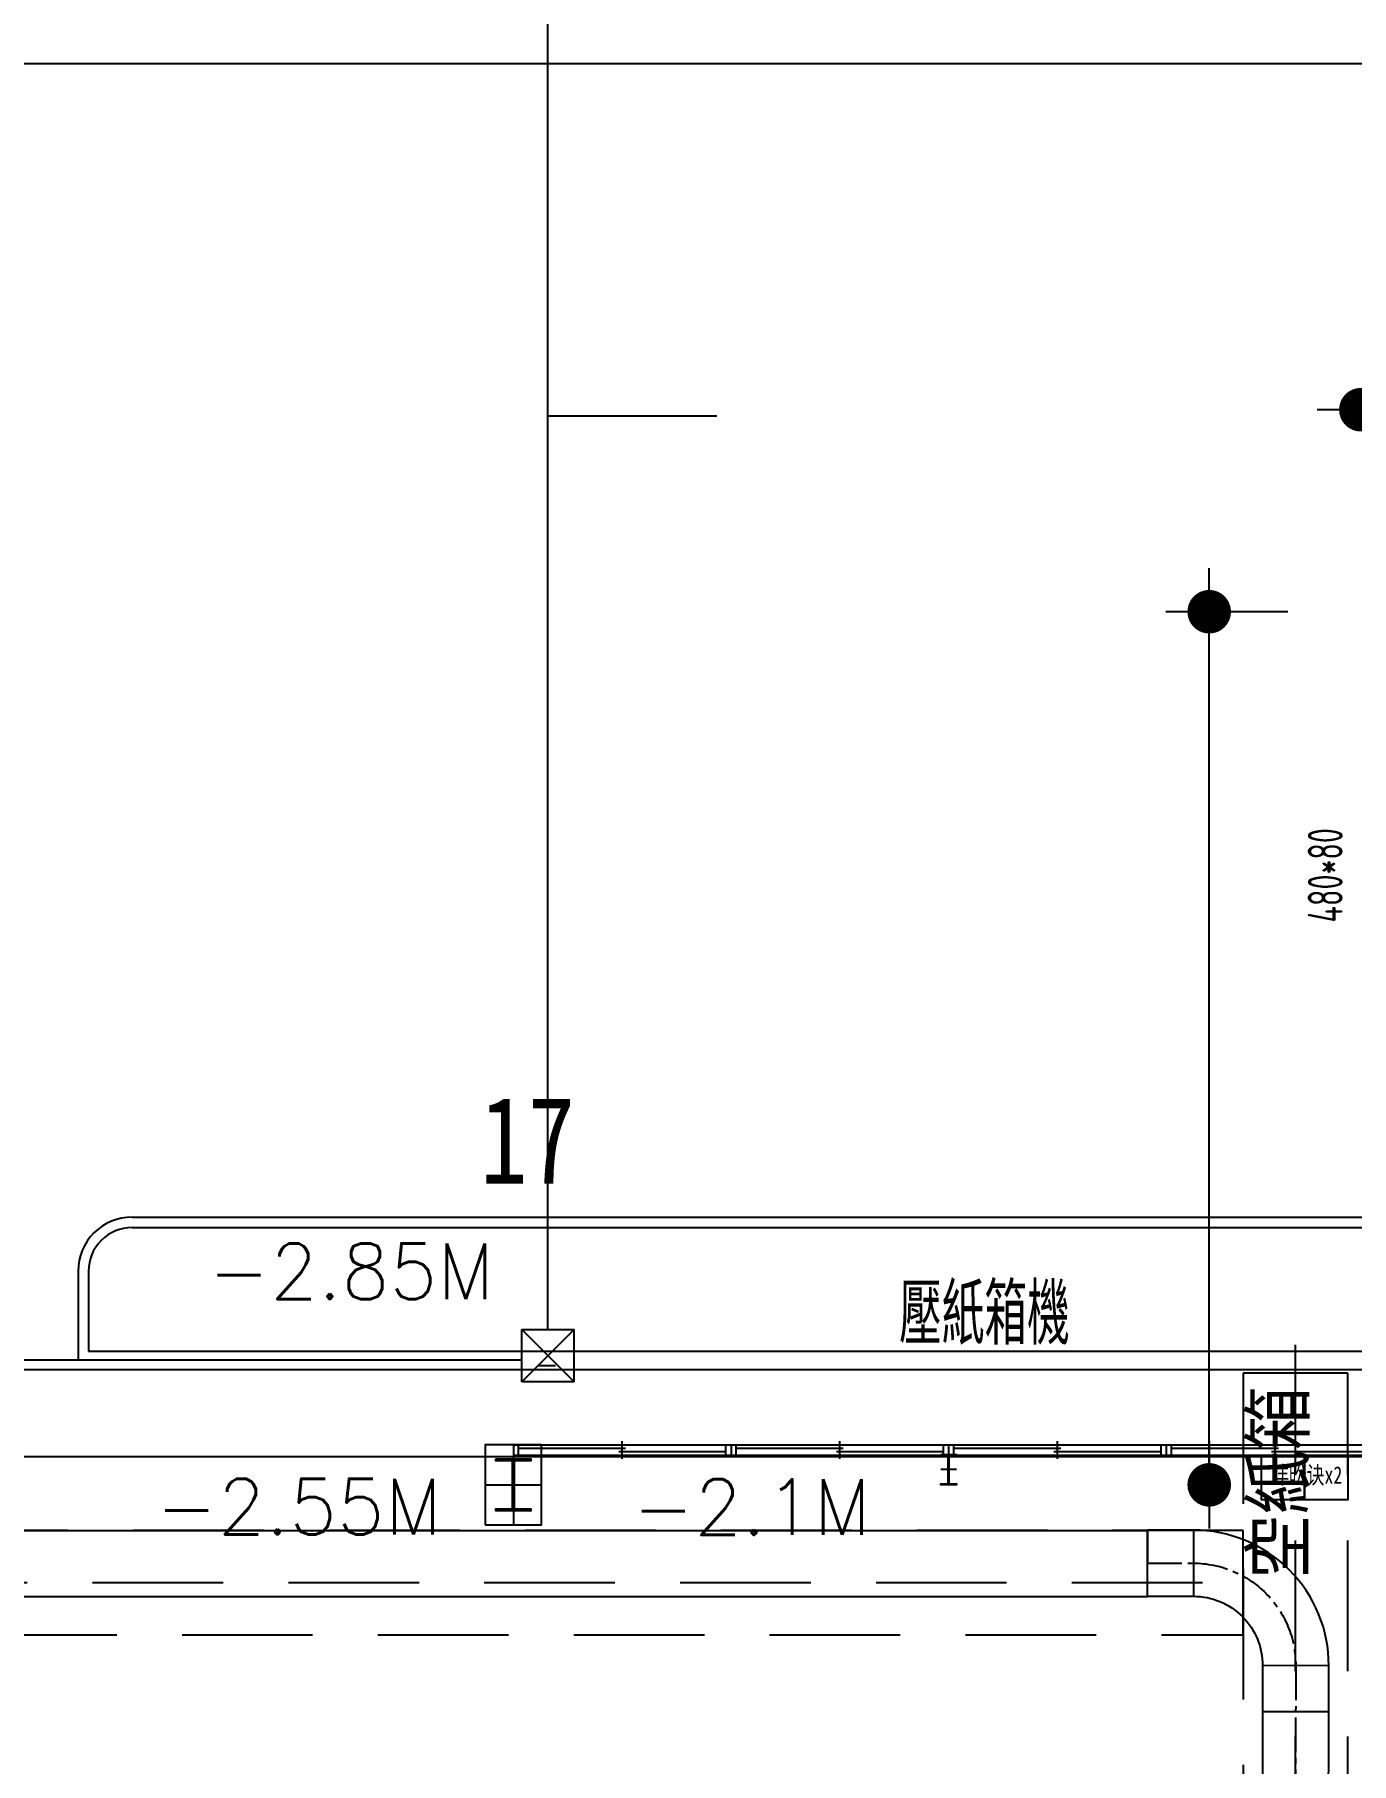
# Model space of a CAD drawing. Extents: x -40736 to 716455, y -65544 to 37405.
# Drawn here: x 350841 to 352354, y -33996 to -32010 of the extents above; entities that cross this region are included whole.
import ezdxf

# ---------------------------------------------------------------- set-up
doc = ezdxf.new("R2010")
doc.units = 0
doc.header["$LTSCALE"] = 600
doc.header["$MEASUREMENT"] = 0
doc.linetypes.add('CENTER2', pattern=[1.125, 0.75, -0.125, 0.125, -0.125])
doc.linetypes.add('HIDDEN', pattern=[0.375, 0.25, -0.125])
doc.layers.get('0').update_dxf_attribs({"linetype": 'CONTINUOUS'})
doc.layers.get('DEFPOINTS').update_dxf_attribs({"linetype": 'CONTINUOUS'})
for name, color, linetype in [('0-PCS-B2', 7, 'CONTINUOUS'), ('C2', 2, 'CONTINUOUS'), ('C3', 3, 'CONTINUOUS'), ('C6', 6, 'CONTINUOUS'), ('C7', 7, 'CONTINUOUS'), ('COLUMN', 1, 'CONTINUOUS'), ('DIM', 4, 'CONTINUOUS'), ('WINDOW', 5, 'CONTINUOUS'), ('WINDOWP', 4, 'CONTINUOUS'), ('底圖', 253, 'CONTINUOUS')]:
    doc.layers.add(name, color=color, linetype=linetype)
doc.styles.add('asd', font='KAIU.TTF', dxfattribs={"width": 0.8})
doc.styles.add('CHINESET', font='ISOCP.SHX', dxfattribs={"width": 0.7, "bigfont": 'CHINESET.SHX'})
doc.styles.get("Standard").update_dxf_attribs({"font": 'txt.shx', "width": 0.75, "bigfont": 'chineset.shx'})
doc.styles.add('SUNG', font='txt.shx', dxfattribs={"width": 0.8, "bigfont": 'chineset.shx'})

# ---------------------------------------------------------------- blocks, each defined once
blk = doc.blocks.new('A$C789072D8')
at = {"color": 30}
for p, q in [((1660, 4807), (1660, 3947)), ((-100, 3047), (760, 3047)), ((-100, 2447), (760, 2447))]:
    blk.add_line(p, q, dxfattribs=at)
blk.add_lwpolyline([(760, 3047), (760, 282), (-100, 282), (-100, 3047, -0.414214), (1660, 4807), (2260, 4807), (2260, 3947), (1660, 3947, 0.414214)], format="xyb", close=True, dxfattribs=at)
at = {"color": 1, "linetype": 'CENTER2'}
blk.add_lwpolyline([(2260, 4377), (1660, 4377, 0.414214), (330, 3047), (330, 282)], format="xyb", dxfattribs=at)
blk = doc.blocks.new('*X432')
at = {"layer": 'C6', "color": 0}
for p, q in [((11763.7, 29453.8), (11764.5, 29454.6)), ((11763.7, 29452.9), (11765.3, 29454.6)), ((11764.6, 29452.1), (11767.1, 29454.6)), ((11765.5, 29452.1), (11768, 29454.6)), ((11767.3, 29452.1), (11769.8, 29454.6)), ((11768.1, 29452.1), (11770.6, 29454.6)), ((11769.9, 29452.1), (11772.4, 29454.6)), ((11770.8, 29452.1), (11773.3, 29454.6)), ((11772.6, 29452.1), (11775.1, 29454.6)), ((11773.4, 29452.1), (11775.9, 29454.6)), ((11775.2, 29452.1), (11777.7, 29454.6)), ((11776.1, 29452.1), (11778.6, 29454.6)), ((11777.9, 29452.1), (11780.4, 29454.6)), ((11778.7, 29452.1), (11781.2, 29454.6)), ((11780.5, 29452.1), (11783, 29454.6)), ((11781.4, 29452.1), (11783.9, 29454.6)), ((11782.9, 29451.8), (11785.7, 29454.6)), ((11782.9, 29450.9), (11786.5, 29454.6)), ((11785.8, 29452.1), (11788.3, 29454.6)), ((11786.7, 29452.1), (11789.2, 29454.6)), ((11788.5, 29452.1), (11791, 29454.6)), ((11789.4, 29452.1), (11791.9, 29454.6)), ((11791.1, 29452.1), (11793.6, 29454.6)), ((11792, 29452.1), (11794.5, 29454.6)), ((11793.8, 29452.1), (11796.3, 29454.6)), ((11794.7, 29452.1), (11797.2, 29454.6)), ((11796.4, 29452.1), (11798.9, 29454.6)), ((11797.3, 29452.1), (11799.8, 29454.6)), ((11799.1, 29452.1), (11801.6, 29454.6)), ((11800, 29452.1), (11802.5, 29454.6)), ((11801.7, 29452.1), (11803.7, 29454)), ((11782.9, 29449.1), (11784.5, 29450.7)), ((11782.9, 29448.2), (11784.5, 29449.8)), ((11782.9, 29446.5), (11784.5, 29448.1)), ((11782.9, 29445.6), (11784.5, 29447.2)), ((11782.9, 29443.8), (11784.5, 29445.4)), ((11782.9, 29442.9), (11784.5, 29444.5)), ((11782.9, 29441.2), (11784.5, 29442.8)), ((11782.9, 29440.3), (11784.5, 29441.9)), ((11782.9, 29438.5), (11784.5, 29440.1)), ((11782.9, 29437.6), (11784.5, 29439.2)), ((11782.9, 29435.9), (11784.5, 29437.5)), ((11782.9, 29435), (11784.5, 29436.6)), ((11782.9, 29433.2), (11784.5, 29434.8)), ((11782.9, 29432.3), (11784.5, 29433.9)), ((11802.6, 29452.1), (11803.7, 29453.1)), ((11782.9, 29430.6), (11784.5, 29432.2)), ((11782.9, 29429.7), (11784.5, 29431.3)), ((11782.9, 29427.9), (11784.5, 29429.5)), ((11782.9, 29427), (11784.5, 29428.6)), ((11782.9, 29425.3), (11784.5, 29426.9)), ((11782.9, 29424.4), (11784.5, 29426)), ((11782.9, 29422.6), (11784.5, 29424.2)), ((11782.9, 29421.7), (11784.5, 29423.3)), ((11782.9, 29420), (11784.5, 29421.6)), ((11782.9, 29419.1), (11784.5, 29420.7)), ((11782.9, 29417.3), (11784.5, 29418.9)), ((11782.9, 29416.4), (11784.5, 29418)), ((11782.9, 29414.6), (11784.5, 29416.2)), ((11782.9, 29413.8), (11784.5, 29415.4)), ((11782.9, 29412), (11784.5, 29413.6)), ((11763.7, 29395.4), (11765.3, 29397.1)), ((11763.7, 29394.6), (11766.2, 29397.1)), ((11765.4, 29394.6), (11767.9, 29397.1)), ((11766.3, 29394.6), (11768.8, 29397.1)), ((11768.1, 29394.6), (11770.6, 29397.1)), ((11769, 29394.6), (11771.5, 29397.1)), ((11770.7, 29394.6), (11773.2, 29397.1)), ((11771.6, 29394.6), (11774.1, 29397.1)), ((11773.4, 29394.6), (11775.9, 29397.1)), ((11774.3, 29394.6), (11776.8, 29397.1)), ((11776, 29394.6), (11778.5, 29397.1)), ((11776.9, 29394.6), (11779.4, 29397.1)), ((11778.7, 29394.6), (11781.2, 29397.1)), ((11779.6, 29394.6), (11782.1, 29397.1)), ((11781.3, 29394.6), (11784.5, 29397.7)), ((11782.2, 29394.6), (11784.7, 29397.1)), ((11782.9, 29411.1), (11784.5, 29412.7)), ((11782.9, 29409.3), (11784.5, 29410.9)), ((11782.9, 29408.5), (11784.5, 29410.1)), ((11782.9, 29406.7), (11784.5, 29408.3)), ((11782.9, 29405.8), (11784.5, 29407.4)), ((11782.9, 29404), (11784.5, 29405.6)), ((11782.9, 29403.2), (11784.5, 29404.8)), ((11782.9, 29401.4), (11784.5, 29403)), ((11782.9, 29400.5), (11784.5, 29402.1)), ((11782.9, 29398.7), (11784.5, 29400.3)), ((11782.9, 29397.9), (11784.5, 29399.5)), ((11784, 29394.6), (11786.5, 29397.1)), ((11784.9, 29394.6), (11787.4, 29397.1)), ((11786.7, 29394.6), (11789.2, 29397.1)), ((11787.5, 29394.6), (11790, 29397.1)), ((11789.3, 29394.6), (11791.8, 29397.1)), ((11790.2, 29394.6), (11792.7, 29397.1)), ((11792, 29394.6), (11794.5, 29397.1)), ((11792.8, 29394.6), (11795.3, 29397.1)), ((11794.6, 29394.6), (11797.1, 29397.1)), ((11795.5, 29394.6), (11798, 29397.1)), ((11797.3, 29394.6), (11799.8, 29397.1)), ((11798.1, 29394.6), (11800.6, 29397.1)), ((11799.9, 29394.6), (11802.4, 29397.1)), ((11800.8, 29394.6), (11803.3, 29397.1)), ((11802.6, 29394.6), (11803.7, 29395.7)), ((11803.4, 29394.6), (11803.7, 29394.8))]:
    blk.add_line(p, q, dxfattribs=at)
blk = doc.blocks.new('*X433')
at = {"layer": 'C6', "color": 0}
for p, q in [((12380.1, 69469.7), (12381.2, 69470.8)), ((12381.9, 69469.7), (12383, 69470.8)), ((12385.4, 69469.7), (12386.5, 69470.8)), ((12387.2, 69469.7), (12388.3, 69470.8)), ((12388.4, 69467.4), (12389.1, 69468.1)), ((12388.4, 69465.6), (12389.1, 69466.3)), ((12388.4, 69462.1), (12389.1, 69462.8)), ((12388.4, 69460.3), (12389.1, 69461)), ((12388.4, 69456.8), (12389.1, 69457.5)), ((12388.4, 69455), (12389.1, 69455.7)), ((12390.7, 69469.7), (12391.8, 69470.8)), ((12392.5, 69469.7), (12393.6, 69470.8)), ((12396, 69469.7), (12397.1, 69470.8)), ((12379.8, 69435.8), (12380.9, 69436.9)), ((12383.3, 69435.8), (12384.4, 69436.9)), ((12385.1, 69435.8), (12386.2, 69436.9)), ((12388.4, 69451.5), (12389.1, 69452.2)), ((12388.4, 69449.7), (12389.1, 69450.4)), ((12388.4, 69446.2), (12389.1, 69446.9)), ((12388.4, 69444.4), (12389.1, 69445.1)), ((12388.4, 69440.9), (12389.1, 69441.6)), ((12388.4, 69439.1), (12389.1, 69439.8)), ((12388.6, 69435.8), (12389.7, 69436.9)), ((12390.4, 69435.8), (12391.5, 69436.9)), ((12393.9, 69435.8), (12395, 69436.9)), ((12395.7, 69435.8), (12396.8, 69436.9))]:
    blk.add_line(p, q, dxfattribs=at)
blk = doc.blocks.new('*X434')
at = {"layer": 'C6', "color": 0}
for p, q in [((11763.7, 29453.8), (11764.5, 29454.6)), ((11763.7, 29452.9), (11765.3, 29454.6)), ((11764.6, 29452.1), (11767.1, 29454.6)), ((11765.5, 29452.1), (11768, 29454.6)), ((11767.3, 29452.1), (11769.8, 29454.6)), ((11768.1, 29452.1), (11770.6, 29454.6)), ((11769.9, 29452.1), (11772.4, 29454.6)), ((11770.8, 29452.1), (11773.3, 29454.6)), ((11772.6, 29452.1), (11775.1, 29454.6)), ((11773.4, 29452.1), (11775.9, 29454.6)), ((11775.2, 29452.1), (11777.7, 29454.6)), ((11776.1, 29452.1), (11778.6, 29454.6)), ((11777.9, 29452.1), (11780.4, 29454.6)), ((11778.7, 29452.1), (11781.2, 29454.6)), ((11780.5, 29452.1), (11783, 29454.6)), ((11781.4, 29452.1), (11783.9, 29454.6)), ((11782.9, 29451.8), (11785.7, 29454.6)), ((11782.9, 29450.9), (11786.5, 29454.6)), ((11785.8, 29452.1), (11788.3, 29454.6)), ((11786.7, 29452.1), (11789.2, 29454.6)), ((11788.5, 29452.1), (11791, 29454.6)), ((11789.4, 29452.1), (11791.9, 29454.6)), ((11791.1, 29452.1), (11793.6, 29454.6)), ((11792, 29452.1), (11794.5, 29454.6)), ((11793.8, 29452.1), (11796.3, 29454.6)), ((11794.7, 29452.1), (11797.2, 29454.6)), ((11796.4, 29452.1), (11798.9, 29454.6)), ((11797.3, 29452.1), (11799.8, 29454.6)), ((11799.1, 29452.1), (11801.6, 29454.6)), ((11800, 29452.1), (11802.5, 29454.6)), ((11801.7, 29452.1), (11803.7, 29454)), ((11782.9, 29449.1), (11784.5, 29450.7)), ((11782.9, 29448.2), (11784.5, 29449.8)), ((11782.9, 29446.5), (11784.5, 29448.1)), ((11782.9, 29445.6), (11784.5, 29447.2)), ((11782.9, 29443.8), (11784.5, 29445.4)), ((11782.9, 29442.9), (11784.5, 29444.5)), ((11782.9, 29441.2), (11784.5, 29442.8)), ((11782.9, 29440.3), (11784.5, 29441.9)), ((11782.9, 29438.5), (11784.5, 29440.1)), ((11782.9, 29437.6), (11784.5, 29439.2)), ((11782.9, 29435.9), (11784.5, 29437.5)), ((11782.9, 29435), (11784.5, 29436.6)), ((11782.9, 29433.2), (11784.5, 29434.8)), ((11782.9, 29432.3), (11784.5, 29433.9)), ((11802.6, 29452.1), (11803.7, 29453.1)), ((11782.9, 29430.6), (11784.5, 29432.2)), ((11782.9, 29429.7), (11784.5, 29431.3)), ((11782.9, 29427.9), (11784.5, 29429.5)), ((11782.9, 29427), (11784.5, 29428.6)), ((11782.9, 29425.3), (11784.5, 29426.9)), ((11782.9, 29424.4), (11784.5, 29426)), ((11782.9, 29422.6), (11784.5, 29424.2)), ((11782.9, 29421.7), (11784.5, 29423.3)), ((11782.9, 29420), (11784.5, 29421.6)), ((11782.9, 29419.1), (11784.5, 29420.7)), ((11782.9, 29417.3), (11784.5, 29418.9)), ((11782.9, 29416.4), (11784.5, 29418)), ((11782.9, 29414.6), (11784.5, 29416.2)), ((11782.9, 29413.8), (11784.5, 29415.4)), ((11782.9, 29412), (11784.5, 29413.6)), ((11763.7, 29395.4), (11765.3, 29397.1)), ((11763.7, 29394.6), (11766.2, 29397.1)), ((11765.4, 29394.6), (11767.9, 29397.1)), ((11766.3, 29394.6), (11768.8, 29397.1)), ((11768.1, 29394.6), (11770.6, 29397.1)), ((11769, 29394.6), (11771.5, 29397.1)), ((11770.7, 29394.6), (11773.2, 29397.1)), ((11771.6, 29394.6), (11774.1, 29397.1)), ((11773.4, 29394.6), (11775.9, 29397.1)), ((11774.3, 29394.6), (11776.8, 29397.1)), ((11776, 29394.6), (11778.5, 29397.1)), ((11776.9, 29394.6), (11779.4, 29397.1)), ((11778.7, 29394.6), (11781.2, 29397.1)), ((11779.6, 29394.6), (11782.1, 29397.1)), ((11781.3, 29394.6), (11784.5, 29397.7)), ((11782.2, 29394.6), (11784.7, 29397.1)), ((11782.9, 29411.1), (11784.5, 29412.7)), ((11782.9, 29409.3), (11784.5, 29410.9)), ((11782.9, 29408.5), (11784.5, 29410.1)), ((11782.9, 29406.7), (11784.5, 29408.3)), ((11782.9, 29405.8), (11784.5, 29407.4)), ((11782.9, 29404), (11784.5, 29405.6)), ((11782.9, 29403.2), (11784.5, 29404.8)), ((11782.9, 29401.4), (11784.5, 29403)), ((11782.9, 29400.5), (11784.5, 29402.1)), ((11782.9, 29398.7), (11784.5, 29400.3)), ((11782.9, 29397.9), (11784.5, 29399.5)), ((11784, 29394.6), (11786.5, 29397.1)), ((11784.9, 29394.6), (11787.4, 29397.1)), ((11786.7, 29394.6), (11789.2, 29397.1)), ((11787.5, 29394.6), (11790, 29397.1)), ((11789.3, 29394.6), (11791.8, 29397.1)), ((11790.2, 29394.6), (11792.7, 29397.1)), ((11792, 29394.6), (11794.5, 29397.1)), ((11792.8, 29394.6), (11795.3, 29397.1)), ((11794.6, 29394.6), (11797.1, 29397.1)), ((11795.5, 29394.6), (11798, 29397.1)), ((11797.3, 29394.6), (11799.8, 29397.1)), ((11798.1, 29394.6), (11800.6, 29397.1)), ((11799.9, 29394.6), (11802.4, 29397.1)), ((11800.8, 29394.6), (11803.3, 29397.1)), ((11802.6, 29394.6), (11803.7, 29395.7)), ((11803.4, 29394.6), (11803.7, 29394.8))]:
    blk.add_line(p, q, dxfattribs=at)
blk = doc.blocks.new('*X435')
at = {"layer": 'C6', "color": 0}
for p, q in [((12380.1, 69469.7), (12381.2, 69470.8)), ((12381.9, 69469.7), (12383, 69470.8)), ((12385.4, 69469.7), (12386.5, 69470.8)), ((12387.2, 69469.7), (12388.3, 69470.8)), ((12388.4, 69467.4), (12389.1, 69468.1)), ((12388.4, 69465.6), (12389.1, 69466.3)), ((12388.4, 69462.1), (12389.1, 69462.8)), ((12388.4, 69460.3), (12389.1, 69461)), ((12388.4, 69456.8), (12389.1, 69457.5)), ((12388.4, 69455), (12389.1, 69455.7)), ((12390.7, 69469.7), (12391.8, 69470.8)), ((12392.5, 69469.7), (12393.6, 69470.8)), ((12396, 69469.7), (12397.1, 69470.8)), ((12379.8, 69435.8), (12380.9, 69436.9)), ((12383.3, 69435.8), (12384.4, 69436.9)), ((12385.1, 69435.8), (12386.2, 69436.9)), ((12388.4, 69451.5), (12389.1, 69452.2)), ((12388.4, 69449.7), (12389.1, 69450.4)), ((12388.4, 69446.2), (12389.1, 69446.9)), ((12388.4, 69444.4), (12389.1, 69445.1)), ((12388.4, 69440.9), (12389.1, 69441.6)), ((12388.4, 69439.1), (12389.1, 69439.8)), ((12388.6, 69435.8), (12389.7, 69436.9)), ((12390.4, 69435.8), (12391.5, 69436.9)), ((12393.9, 69435.8), (12395, 69436.9)), ((12395.7, 69435.8), (12396.8, 69436.9))]:
    blk.add_line(p, q, dxfattribs=at)
blk = doc.blocks.new('DOT')
at = {"color": 0}
blk.add_line((-1, 0), (1, 0), dxfattribs=at)
at = {"color": 0, "const_width": 0.5}
blk.add_lwpolyline([(-0.25, 0, 1), (0.25, 0, 1)], format="xyb", close=True, dxfattribs=at)
blk = doc.blocks.new('*U442')
at = {"layer": 'C2', "linetype": 'Continuous'}
for p, q in [((-125, 6), (-125, -6)), ((125, 6), (125, -6))]:
    blk.add_line(p, q, dxfattribs=at)
at = {"layer": 'WINDOW', "linetype": 'Continuous'}
for p, q in [((-125, 6), (125, 6)), ((-119, -6), (-119, 6)), ((-119, 2), (4, 2)), ((0, -10), (0, 10)), ((119, -6), (119, 6)), ((119, -2), (-4, -2))]:
    blk.add_line(p, q, dxfattribs=at)
at = {"layer": 'WINDOWP', "linetype": 'Continuous'}
for p, q in [((-125, 6), (125, 6)), ((-125, -6), (125, -6))]:
    blk.add_line(p, q, dxfattribs=at)
blk = doc.blocks.new('*U443')
at = {"layer": 'C2', "linetype": 'Continuous'}
for p, q in [((-125, 6), (-125, -6)), ((125, 6), (125, -6))]:
    blk.add_line(p, q, dxfattribs=at)
at = {"layer": 'WINDOW', "linetype": 'Continuous'}
for p, q in [((-125, 6), (125, 6)), ((-119, -6), (-119, 6)), ((-119, 2), (4, 2)), ((0, -10), (0, 10)), ((119, -6), (119, 6)), ((119, -2), (-4, -2))]:
    blk.add_line(p, q, dxfattribs=at)
at = {"layer": 'WINDOWP', "linetype": 'Continuous'}
for p, q in [((-125, 6), (125, 6)), ((-125, -6), (125, -6))]:
    blk.add_line(p, q, dxfattribs=at)
blk = doc.blocks.new('*U444')
at = {"layer": 'C2', "linetype": 'Continuous'}
for p, q in [((-125, 6), (-125, -6)), ((125, 6), (125, -6))]:
    blk.add_line(p, q, dxfattribs=at)
at = {"layer": 'WINDOW', "linetype": 'Continuous'}
for p, q in [((-125, 6), (125, 6)), ((-119, -6), (-119, 6)), ((-119, 2), (4, 2)), ((0, -10), (0, 10)), ((119, -6), (119, 6)), ((119, -2), (-4, -2))]:
    blk.add_line(p, q, dxfattribs=at)
at = {"layer": 'WINDOWP', "linetype": 'Continuous'}
for p, q in [((-125, 6), (125, 6)), ((-125, -6), (125, -6))]:
    blk.add_line(p, q, dxfattribs=at)
blk = doc.blocks.new('*U445')
at = {"layer": 'C2', "linetype": 'Continuous'}
for p, q in [((-125, 6), (-125, -6)), ((125, 6), (125, -6))]:
    blk.add_line(p, q, dxfattribs=at)
at = {"layer": 'WINDOW', "linetype": 'Continuous'}
for p, q in [((-119, -6), (-119, 6)), ((-119, 2), (4, 2)), ((0, -10), (0, 10)), ((119, -6), (119, 6)), ((119, -2), (-4, -2))]:
    blk.add_line(p, q, dxfattribs=at)
at = {"layer": 'WINDOWP', "linetype": 'Continuous'}
for p, q in [((-125, 6), (125, 6)), ((-125, -6), (125, -6))]:
    blk.add_line(p, q, dxfattribs=at)
blk = doc.blocks.new('A$C4F246E42')
at = {"linetype": 'Continuous'}
for p, q in [((-20000, 920), (-20000, 0)), ((-20000, 920), (-10000, 920)), ((-20000, 800), (-10000, 800)), ((-15000, 810), (-15000, 460)), ((-14910, 635), (-15090, 635)), ((-20325, 460), (-19675, 460))]:
    blk.add_line(p, q, dxfattribs=at)
blk.add_lwpolyline([(-20325, 0), (-19675, 0), (-19675, 920), (-20325, 920)], close=True)
blk.add_lwpolyline([(-15090, 810), (-14910, 810), (-14910, 799), (-14997, 799), (-14997, 471), (-14910, 471), (-14910, 460), (-15090, 460), (-15090, 471), (-15004, 471), (-15004, 799), (-15090, 799), (-15090, 810)], dxfattribs=at)
blk.add_lwpolyline([(-20200, 760), (-19800, 760), (-19800, 735), (-19992, 735), (-19992, 185), (-19800, 185), (-19800, 160), (-20200, 160), (-20200, 185), (-20008, 185), (-20008, 735), (-20200, 735), (-20200, 760)])
at = {"layer": 'C2', "linetype": 'Continuous'}
blk.add_line((-20000, 800), (-10000, 800), dxfattribs=at)
at = {"layer": 'C6', "linetype": 'Continuous'}
blk.add_lwpolyline([(-15090, 810), (-14910, 810), (-14910, 799), (-14997, 799), (-14997, 471), (-14910, 471), (-14910, 460), (-15090, 460), (-15090, 471), (-15004, 471), (-15004, 799), (-15090, 799), (-15090, 810)], dxfattribs=at)
at = {"layer": 'C6'}
blk.add_lwpolyline([(-20200, 760), (-19800, 760), (-19800, 735), (-19992, 735), (-19992, 185), (-19800, 185), (-19800, 160), (-20200, 160), (-20200, 185), (-20008, 185), (-20008, 735), (-20200, 735), (-20200, 760)], dxfattribs=at)
at = {"layer": 'C7', "linetype": 'Continuous'}
for p, q in [((-20000, 920), (-20000, 0)), ((-15000, 810), (-15000, 460)), ((-14910, 635), (-15090, 635)), ((-20325, 460), (-19675, 460))]:
    blk.add_line(p, q, dxfattribs=at)
at = {"layer": 'C7', "linetype": 'Continuous', "const_width": 1}
blk.add_lwpolyline([(-18825, 3920), (-10325, 3920), (-10325, 920), (-18825, 920), (-18825, 3920)], dxfattribs=at)
at = {"layer": 'COLUMN'}
blk.add_lwpolyline([(-20325, 0), (-19675, 0), (-19675, 920), (-20325, 920)], close=True, dxfattribs=at)
at = {"layer": 'DEFPOINTS', "color": 7, "linetype": 'Continuous'}
blk.add_point((-12163, 10920), dxfattribs=at)
at = {"layer": 'DIM', "color": 0, "linetype": 'Continuous'}
for p, q in [((-11105, 10490), (-12507, 10490)), ((-12007, 460), (-12007, 10490))]:
    blk.add_line(p, q, dxfattribs=at)
at = {"color": 0, "linetype": 'Continuous', "xscale": 500, "yscale": 500, "zscale": 500}
for p, rotation in [((-10265, 12811), 180), ((-12007, 10490), 90), ((-12007, 460), 270.0000000039687)]:
    blk.add_blockref('DOT', p, dxfattribs=dict(at, rotation=rotation))
at = {"xscale": 10, "yscale": 10, "zscale": 10}
for name, p in [('*X433', (-138888, -693898)), ('*X432', (-137837, -293786))]:
    blk.add_blockref(name, p, dxfattribs=at)
at = {"layer": 'C6', "xscale": 10, "yscale": 10, "zscale": 10}
for name, p in [('*X435', (-138888, -693898)), ('*X434', (-137837, -293786))]:
    blk.add_blockref(name, p, dxfattribs=at)
at = {"layer": 'WINDOW', "linetype": 'Continuous', "xscale": 10, "yscale": 10, "zscale": 10}
for name, p in [('*U442', (-18750, 860)), ('*U443', (-16250, 860)), ('*U444', (-13750, 860)), ('*U445', (-11250, 860))]:
    blk.add_blockref(name, p, dxfattribs=at)
at = {"layer": 'C3', "linetype": 'Continuous', "style": 'CHINESET', "width": 0.7}
blk.add_text('480*80', height=400, rotation=90, dxfattribs=at).set_placement((-10474, 6920))
at = {"layer": 'C7', "linetype": 'Continuous', "style": 'CHINESET', "width": 0.7}
blk.add_text('壓紙箱機', height=700, dxfattribs=at).set_placement((-15569, 2071))

msp = doc.modelspace()

# ---------------------------------------------------------------- linework, layer by layer
at = {"color": 0}
msp.add_lwpolyline([(360437.28956, -32043.29681), (348358.78957, -32043.29681), (348358.78957, -49721.79681), (360437.28956, -49721.79681)], close=True, dxfattribs=at)
at = {"layer": '0-PCS-B2', "color": 6, "linetype": 'HIDDEN'}
for p, q in [((352289.6798, -34789.79688), (352289.6798, -33466.31431)), ((348207.92956, -33788.10365), (352229.6798, -33788.10365))]:
    msp.add_line(p, q, dxfattribs=at)
for points in [[(352349.6798, -34789.79688), (352349.6798, -33547.44809), (352229.6798, -33547.44809), (352229.6798, -34789.79688)], [(352229.6798, -33728.10765), (348760.79547, -33728.10765), (348760.6798, -33848.09965), (352229.6798, -33848.09965)]]:
    msp.add_lwpolyline(points, close=True, dxfattribs=at)
at = {"layer": '0-PCS-B2', "color": 3}
msp.add_lwpolyline([(348979.4783, -33804.30234), (348979.4783, -33728.30234), (352119.5113, -33728.30234), (352119.5113, -33804.30234)], close=True, dxfattribs=at)
at = {"layer": '底圖', "color": 253}
for p, q in [((351431.03458, -33497.31815), (351431.03458, -31243.32065)), ((351625.16382, -32448.16472), (351431.03458, -32448.16472)), ((350953.29033, -33368.31825), (353284.29033, -33368.31825)), ((350953.29033, -33380.31825), (353284.29033, -33380.31825)), ((350891.29017, -33430.31841), (350891.29017, -33532.31815)), ((350903.29017, -33430.31841), (350903.29017, -33522.31815)), ((351461.03458, -33557.31815), (351401.03458, -33497.31815)), ((351401.03458, -33557.31815), (351461.03458, -33497.31815)), ((351401.03458, -33557.31815), (351401.03458, -33497.31815)), ((351401.03458, -33497.31815), (351461.03458, -33497.31815)), ((351461.03458, -33557.31815), (351461.03458, -33497.31815)), ((350903.29017, -33522.31815), (353334.29017, -33522.31815)), ((347391.28897, -33543.31825), (353391.28837, -33543.31825)), ((350461.03458, -33532.31815), (351401.03458, -33532.31815)), ((351419.79017, -33538.71363), (351439.79017, -33538.71363)), ((351461.03458, -33557.31815), (351401.03458, -33557.31815)), ((335391.29017, -33643.31825), (358391.28837, -33643.31825))]:
    msp.add_line(p, q, dxfattribs=at)
at = {"layer": '底圖'}
for points in [[(352250.78834, -33643.31825), (352300.23407, -33643.31825), (352300.23407, -33692.86741), (352250.78834, -33692.86741)], [(352300.23407, -33643.31825), (352349.6798, -33643.31825), (352349.6798, -33692.86741), (352300.23407, -33692.86741)]]:
    msp.add_lwpolyline(points, close=True, dxfattribs=at)
at = {"layer": '底圖', "color": 253}
for radius, start, end in [(62, 89.99984861, 180.00015177), (50, 89.99981252, 180.00018748)]:
    msp.add_arc((350953.29017, -33430.31825), radius, start, end, dxfattribs=at)

# ---------------------------------------------------------------- block references
at = {"layer": '0-PCS-B2', "color": 3, "extrusion": (0, 0, -1), "xscale": 0.08837209302356876, "yscale": 0.08837209302356876, "zscale": -0.08837209302299998, "rotation": 0.07233660563728568}
msp.add_blockref('A$C789072D8', (-352318.79166, -34152.7976), dxfattribs=at)
at = {"layer": '底圖', "color": 253, "xscale": 0.1, "yscale": 0.1, "zscale": 0.1}
msp.add_blockref('A$C4F246E42', (353391.28957, -33721.79681), dxfattribs=at)

# ---------------------------------------------------------------- texts
at = {"color": 2, "insert": (351353.33147, -33229.82324), "char_height": 100, "attachment_point": 1, "style": 'asd'}
msp.add_mtext('17', dxfattribs=at)
at = {"layer": '0-PCS-B2', "insert": (352239.52768, -33783.51809), "char_height": 60, "width": 541.8837906, "attachment_point": 1, "rotation": 90}
msp.add_mtext('{\\fPMingLiU|b0|i0|c136|p18;\\W0.9;\\C5;空紙箱}', dxfattribs=at)
at = {"layer": '底圖', "color": 253, "style": 'SUNG'}
for s, p in [('-2.85M', (351040.53077, -33462.406)), ('-2.55M', (350980.33636, -33732.73735)), ('-2.1M', (351527.77916, -33733.41553))]:
    msp.add_text(s, height=64, dxfattribs=at).set_placement(p)
at = {"layer": '底圖', "insert": (352261.6485, -33654.40645), "char_height": 20, "width": 122.5429154, "attachment_point": 1, "rotation": 359.93683391}
msp.add_mtext('{\\fSimSun|b0|i0|c134|p2;盽昖诀x2}', dxfattribs=at)

doc.saveas('drawing.dxf')
